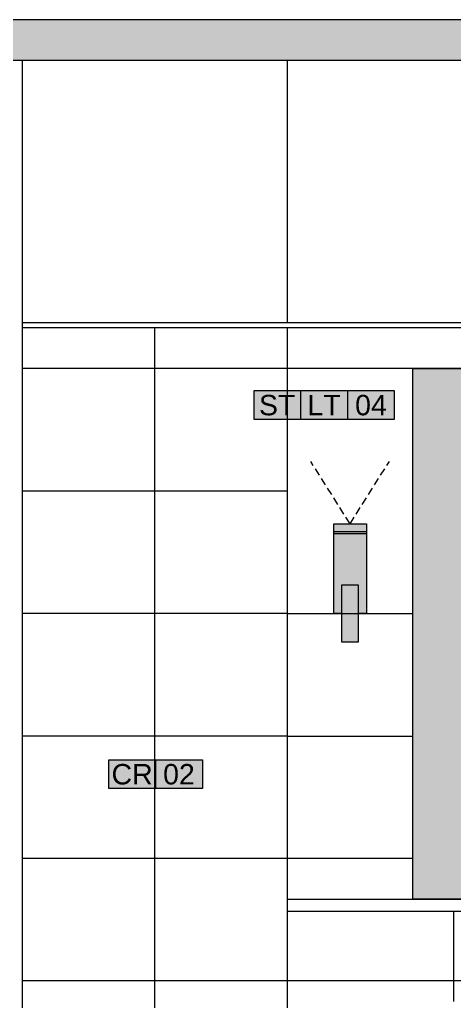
# Model space of a CAD drawing. Header units: millimetres. Extents: x -3207095 to 15275363, y 3702017 to 4798027.
# Drawn here: x 700193 to 700478, y 4470902 to 4471545 of the extents above; entities that cross this region are included whole.
import ezdxf
from ezdxf.enums import TextEntityAlignment as Align

# ---------------------------------------------------------------- set-up
doc = ezdxf.new("R2010")
doc.units = ezdxf.units.MM
doc.linetypes.add('DUZ', pattern=[500, 500])
doc.linetypes.add('HIDDEN2', pattern=[0.1875, 0.125, -0.0625])
doc.layers.get('0').update_dxf_attribs({"color": 1, "linetype": 'DUZ'})
for name, color, linetype in [('a_asmatavan', 200, 'Continuous'), ('a_kolon', 4, 'Continuous'), ('a_kolon_tarama', 252, 'Continuous'), ('a_mobilya', 1, 'Continuous'), ('a_seramik', 241, 'Continuous'), ('a_yazi', 105, 'Continuous')]:
    doc.layers.add(name, color=color, linetype=linetype)
doc.styles.add('KOD', font='arial.ttf')

# ---------------------------------------------------------------- blocks, each defined once
blk = doc.blocks.new('a_banyo_aplik')
h = blk.add_hatch(color=255)
h.paths.add_polyline_path([(40, 270), (40, 290), (-40, 290), (-40, 270)])
h.paths.add_polyline_path([(40, 265), (-40, 265), (-40, 70), (-20, 70), (-20, 140), (20, 140), (20, 70), (40, 70)])
h.paths.add_polyline_path([(20, 140), (-20, 140), (-20, 0), (20, 0)])
h.paths.add_polyline_path([(40, 265), (40, 270), (-40, 270), (-40, 265)])
for p, q in [((-40, 270), (40, 270)), ((-40, 265), (40, 265))]:
    blk.add_line(p, q)
at = {"linetype": 'HIDDEN2', "ltscale": 150}
for points in [[(0, 290), (-96.3, 442.7)], [(0, 290), (96.3, 442.7)]]:
    blk.add_lwpolyline(points, dxfattribs=at)
blk.add_lwpolyline([(20, 70), (40, 70), (40, 290), (-40, 290), (-40, 70), (-20, 70)])
blk.add_lwpolyline([(20, 140), (-20, 140), (-20, 0), (20, 0)], close=True)

msp = doc.modelspace()

# ---------------------------------------------------------------- hatches: boundary and pattern name
for points in [[(700346.68, 4471283.34), (700439.05, 4471283.34), (700439.05, 4471302.01), (700346.68, 4471302.01)], [(700251.63, 4471059.92), (700313.1, 4471059.92), (700313.1, 4471041.25), (700251.63, 4471041.25)]]:
    msp.add_hatch(color=255).paths.add_polyline_path(points)
at = {"layer": 'a_kolon_tarama'}
h = msp.add_hatch(color=256, dxfattribs=at)
h.paths.add_polyline_path([(702440.48, 4471545.49), (700076.54, 4471545.49), (700076.54, 4471518.72), (700874.24, 4471518.72), (700874.24, 4471438.4), (701061.66, 4471438.4), (701061.66, 4471518.72), (702253.07, 4471518.72), (702253.07, 4471438.4), (702440.48, 4471438.4)])
h.paths.add_polyline_path([(701061.66, 4470548.18), (701061.66, 4470628.5), (702253.07, 4470628.5), (702253.07, 4470548.18), (702440.48, 4470548.18), (702440.48, 4470655.27), (700076.54, 4470655.27), (700076.54, 4470628.5), (700874.24, 4470628.5), (700874.24, 4470548.18)])
at = {"layer": 'a_mobilya'}
h = msp.add_hatch(color=256, dxfattribs=at)
h.set_gradient(color1=(173, 173, 173), one_color=1, tint=1)
h.paths.add_polyline_path([(700450.96, 4470968.52), (700450.96, 4471316.58), (700665.14, 4471316.58), (700665.14, 4470968.52)])

# ---------------------------------------------------------------- linework, layer by layer
at = {"layer": 'a_asmatavan'}
for p, q in [((701021.5, 4471346.7), (700194.74, 4471346.7)), ((701021.5, 4471343.35), (700194.74, 4471343.35))]:
    msp.add_line(p, q, dxfattribs=at)
at = {"layer": 'a_kolon'}
for p, q in [((700076.54, 4471545.49), (702440.48, 4471545.49)), ((700874.24, 4471518.72), (700076.54, 4471518.72))]:
    msp.add_line(p, q, dxfattribs=at)
at = {"layer": 'a_mobilya'}
for p, q in [((700368.76, 4470968.52), (700747.34, 4470968.52)), ((700368.76, 4470960.49), (700368.76, 4470968.52)), ((700747.34, 4470960.49), (700368.76, 4470960.49))]:
    msp.add_line(p, q, dxfattribs=at)
msp.add_lwpolyline([(700450.96, 4470968.52), (700450.96, 4471316.58), (700665.14, 4471316.58), (700665.14, 4470968.52)], close=True, dxfattribs=at)
at = {"layer": 'a_seramik'}
for p, q in [((700194.74, 4471518.72), (700194.74, 4470674.02)), ((700368.76, 4471346.7), (700368.76, 4471518.72)), ((700281.75, 4470781.11), (700281.75, 4471343.35)), ((700368.76, 4470674.02), (700368.76, 4471343.35)), ((700368.76, 4471316.58), (700194.74, 4471316.58)), ((700747.34, 4471316.58), (700368.76, 4471316.58)), ((700368.76, 4471236.26), (700194.74, 4471236.26)), ((700368.76, 4471155.94), (700194.74, 4471155.94)), ((700368.76, 4471155.94), (700450.96, 4471155.94)), ((700368.76, 4471075.62), (700194.74, 4471075.62)), ((700368.76, 4471075.62), (700450.96, 4471075.62)), ((700450.96, 4470995.3), (700194.74, 4470995.3)), ((700477.73, 4470960.49), (700477.73, 4470901.59)), ((700552.7, 4470914.98), (700194.74, 4470914.98))]:
    msp.add_line(p, q, dxfattribs=at)
at = {"layer": 'a_yazi'}
for p, q in [((700377.47, 4471302.01), (700377.47, 4471283.34)), ((700408.26, 4471302.01), (700408.26, 4471283.34)), ((700282.31, 4471059.92), (700282.31, 4471041.25))]:
    msp.add_line(p, q, dxfattribs=at)
for points in [[(700346.68, 4471283.34), (700439.05, 4471283.34), (700439.05, 4471302.01), (700346.68, 4471302.01)], [(700251.63, 4471059.92), (700313.1, 4471059.92), (700313.1, 4471041.25), (700251.63, 4471041.25)]]:
    msp.add_lwpolyline(points, close=True, dxfattribs=at)
at = {"layer": 'Defpoints', "ltscale": 5}
msp.add_lwpolyline([(700747.34, 4470960.49), (700368.76, 4470960.49), (700368.76, 4470968.52), (700747.34, 4470968.52)], close=True, dxfattribs=at)

# ---------------------------------------------------------------- block references
at = {"layer": 'a_mobilya', "xscale": -0.2677335353767369, "yscale": 0.2677335353767369, "zscale": 0.2677335353767369}
msp.add_blockref('a_banyo_aplik', (700409.86, 4471137.2), dxfattribs=at)

# ---------------------------------------------------------------- texts
at = {"layer": 'a_yazi', "style": 'KOD'}
for tag, text, p in [('ST', 'ST', (700362.07, 4471292.67)), ('LT', 'LT', (700392.86, 4471292.67)), ('04', '01', (700423.59, 4471292.67)), ('CR', 'CG', (700266.91, 4471050.58)), ('02', '02', (700297.64, 4471050.58))]:
    msp.add_attdef(tag, text=text, height=13.387, dxfattribs=at).set_placement(p, align=Align.MIDDLE)

doc.saveas('drawing.dxf')
